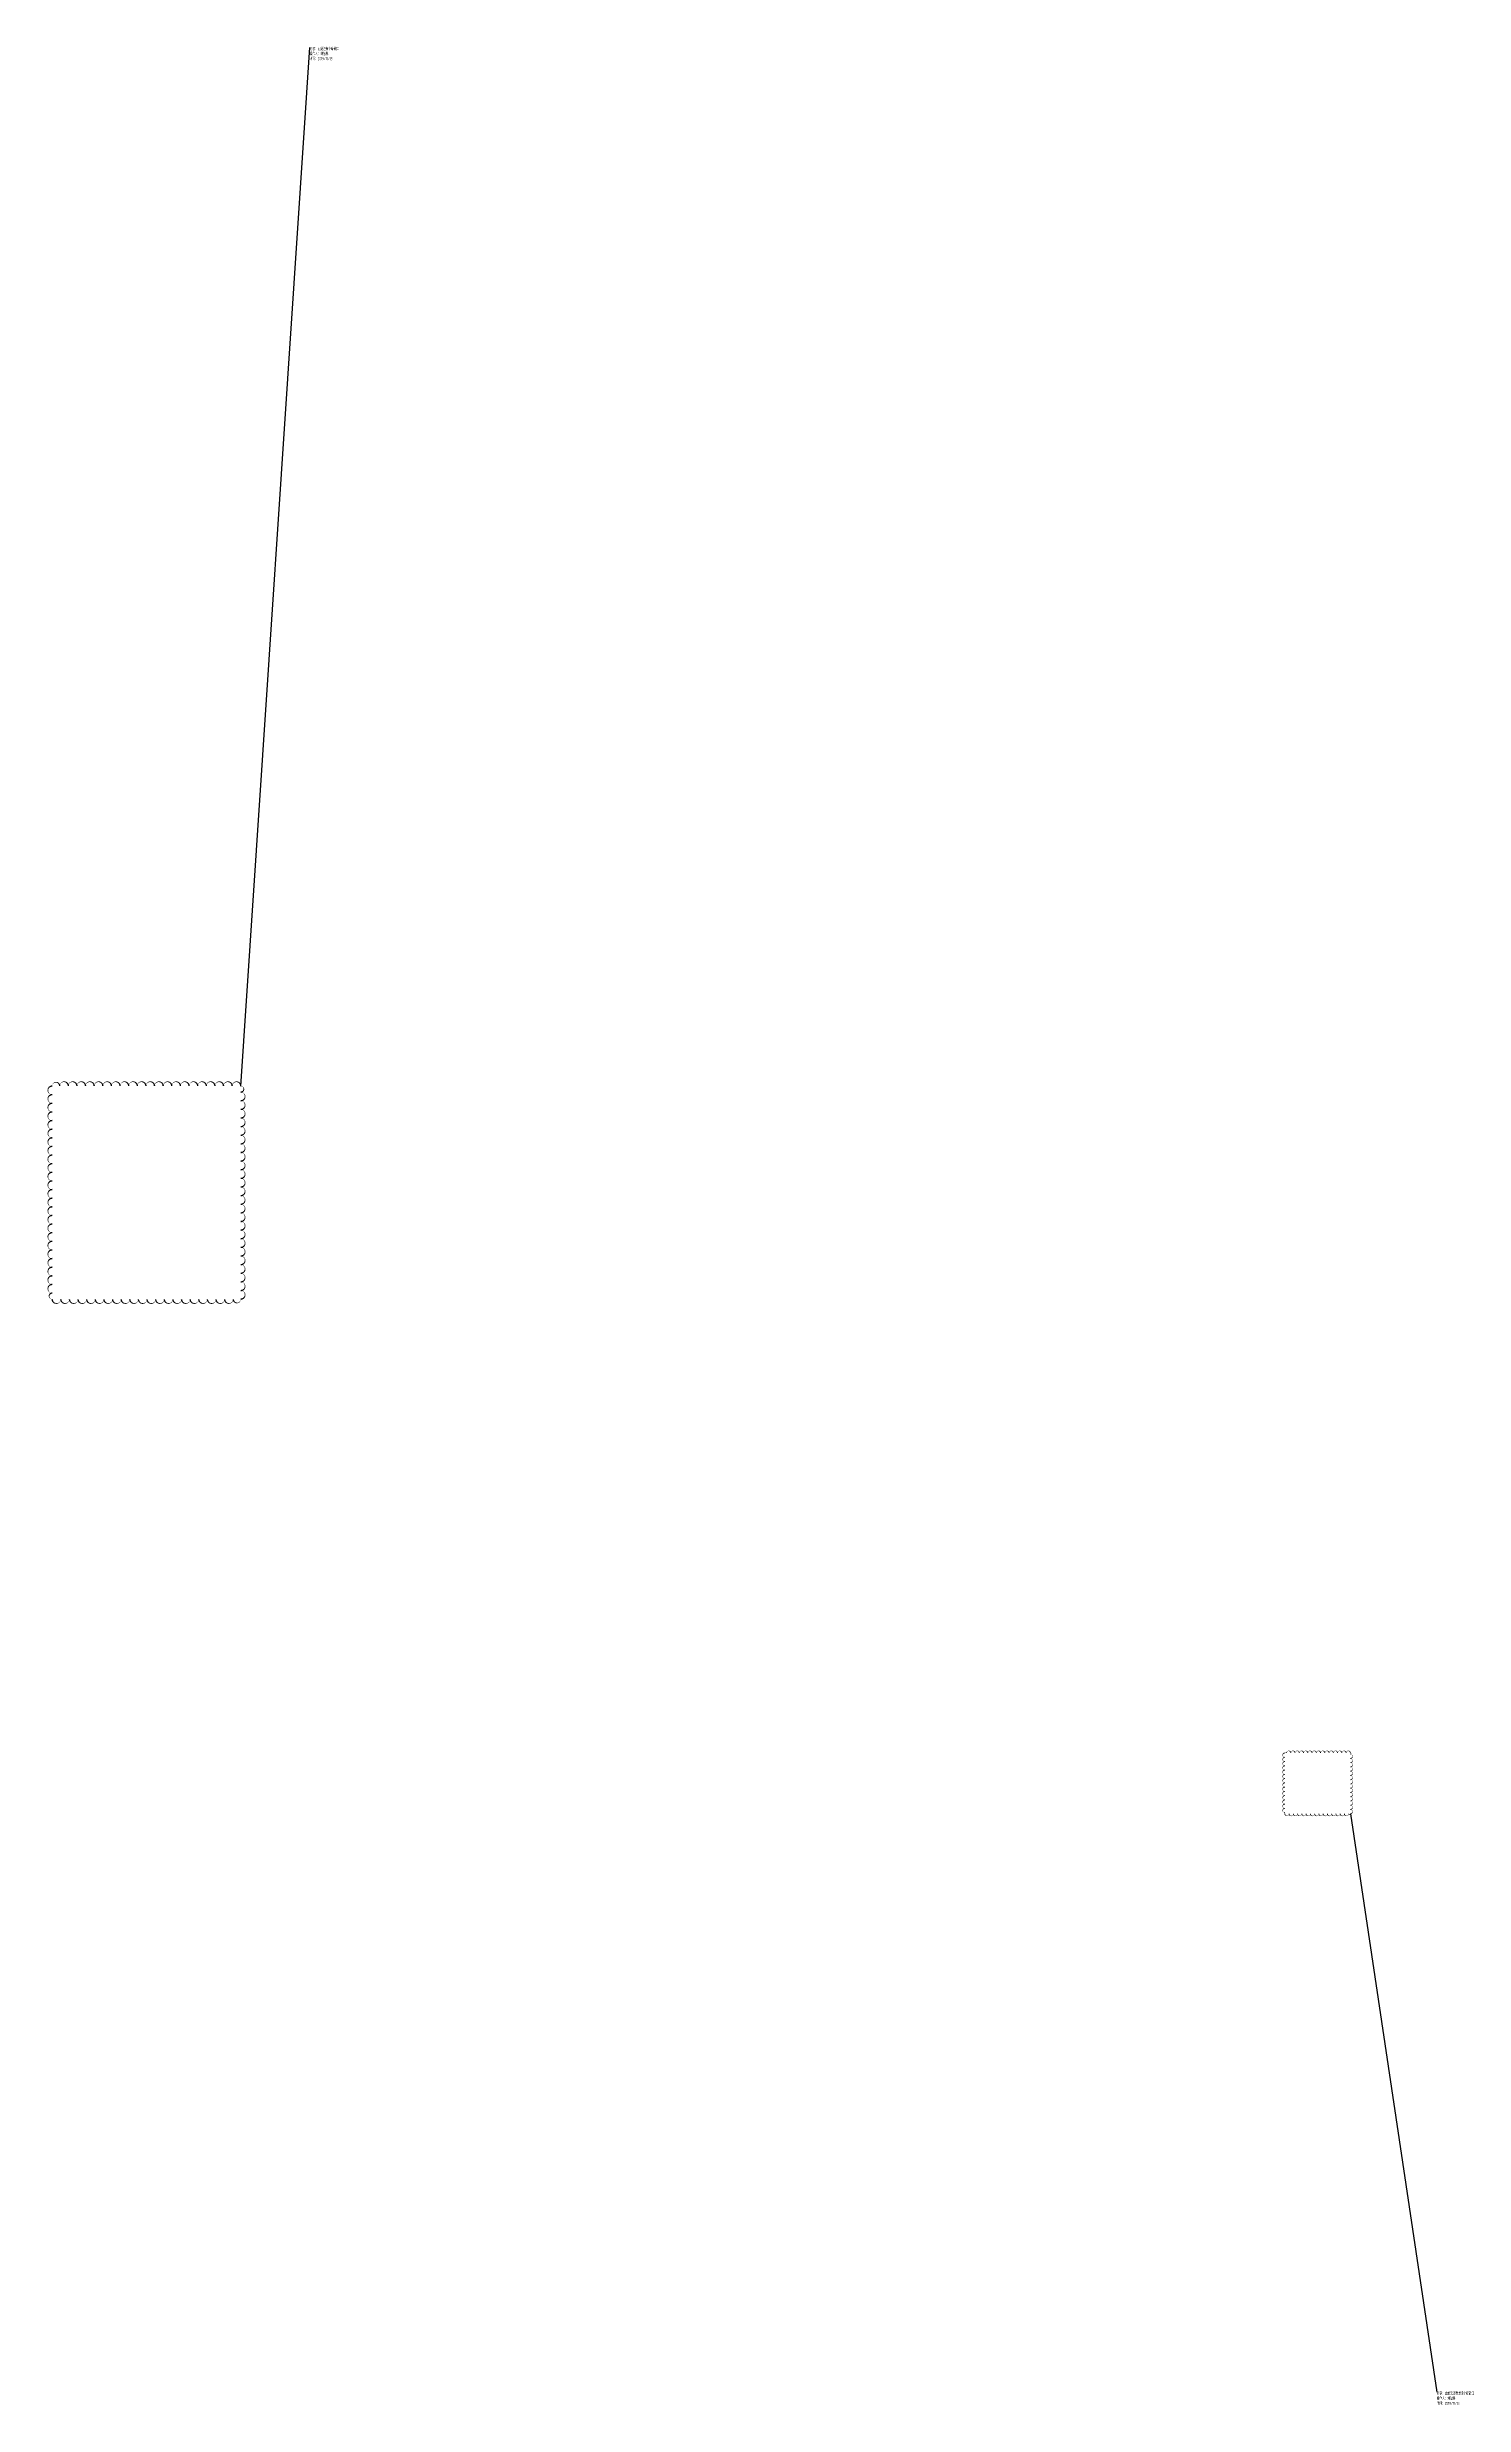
# Model space of a CAD drawing. Extents: x -675211 to 2300048, y 84675 to 2241458.
# Drawn here: x 632719 to 729115, y 1044298 to 1204681 of the extents above; entities that cross this region are included whole.
import ezdxf

# ---------------------------------------------------------------- set-up
doc = ezdxf.new("R2010")
doc.units = 0
doc.header["$LTSCALE"] = 1000
doc.header["$MEASUREMENT"] = 0
doc.layers.add('fault', color=10, linetype='CONTINUOUS')
doc.styles.add('TH-STYLE3', font='tssdeng.shx', dxfattribs={"width": 0.7, "bigfont": 'tssdchn.shx'})

msp = doc.modelspace()

# ---------------------------------------------------------------- linework, layer by layer
at = {"layer": 'fault'}
for p, q in [((645894, 1134010), (650584, 1204658)), ((721394, 1084504), (727269, 1045165))]:
    msp.add_line(p, q, dxfattribs=at)
for points in [[(633061, 1134010, 98.2, 1, 1), (633061, 1133423, 98.2, 1, 1), (633061, 1132837, 98.2, 1, 1), (633061, 1132250, 98.2, 1, 1), (633061, 1131663, 98.2, 1, 1), (633061, 1131076, 98.2, 1, 1), (633061, 1130490, 98.2, 1, 1), (633061, 1129903, 98.2, 1, 1), (633061, 1129316, 98.2, 1, 1), (633061, 1128729, 98.2, 1, 1), (633061, 1128143, 98.2, 1, 1), (633061, 1127556, 98.2, 1, 1), (633061, 1126969, 98.2, 1, 1), (633061, 1126382, 98.2, 1, 1), (633061, 1125796, 98.2, 1, 1), (633061, 1125209, 98.2, 1, 1), (633061, 1124622, 98.2, 1, 1), (633061, 1124036, 98.2, 1, 1), (633061, 1123449, 98.2, 1, 1), (633061, 1122862, 98.2, 1, 1), (633061, 1122275, 98.2, 1, 1), (633061, 1121689, 98.2, 1, 1), (633061, 1121102, 98.2, 1, 1), (633061, 1120515, 98.2, 1, 1), (633061, 1119928, 98.2, 1, 1), (633061, 1119512, 98.2, 1, 1), (633648, 1119512, 98.2, 1, 1), (634235, 1119512, 98.2, 1, 1), (634821, 1119512, 98.2, 1, 1), (635408, 1119512, 98.2, 1, 1), (635995, 1119512, 98.2, 1, 1), (636582, 1119512, 98.2, 1, 1), (637168, 1119512, 98.2, 1, 1), (637755, 1119512, 98.2, 1, 1), (638342, 1119512, 98.2, 1, 1), (638928, 1119512, 98.2, 1, 1), (639515, 1119512, 98.2, 1, 1), (640102, 1119512, 98.2, 1, 1), (640689, 1119512, 98.2, 1, 1), (641275, 1119512, 98.2, 1, 1), (641862, 1119512, 98.2, 1, 1), (642449, 1119512, 98.2, 1, 1), (643036, 1119512, 98.2, 1, 1), (643622, 1119512, 98.2, 1, 1), (644209, 1119512, 98.2, 1, 1), (644796, 1119512, 98.2, 1, 1), (645383, 1119512, 98.2, 1, 1), (645894, 1119512, 98.2, 1, 1), (645894, 1120098, 98.2, 1, 1), (645894, 1120685, 98.2, 1, 1), (645894, 1121272, 98.2, 1, 1), (645894, 1121858, 98.2, 1, 1), (645894, 1122445, 98.2, 1, 1), (645894, 1123032, 98.2, 1, 1), (645894, 1123619, 98.2, 1, 1), (645894, 1124205, 98.2, 1, 1), (645894, 1124792, 98.2, 1, 1), (645894, 1125379, 98.2, 1, 1), (645894, 1125966, 98.2, 1, 1), (645894, 1126552, 98.2, 1, 1), (645894, 1127139, 98.2, 1, 1), (645894, 1127726, 98.2, 1, 1), (645894, 1128313, 98.2, 1, 1), (645894, 1128899, 98.2, 1, 1), (645894, 1129486, 98.2, 1, 1), (645894, 1130073, 98.2, 1, 1), (645894, 1130659, 98.2, 1, 1), (645894, 1131246, 98.2, 1, 1), (645894, 1131833, 98.2, 1, 1), (645894, 1132420, 98.2, 1, 1), (645894, 1133006, 98.2, 1, 1), (645894, 1133593, 98.2, 1, 1), (645894, 1134010, 98.2, 1, 1), (645308, 1134010, 98.2, 1, 1), (644721, 1134010, 98.2, 1, 1), (644134, 1134010, 98.2, 1, 1), (643547, 1134010, 98.2, 1, 1), (642961, 1134010, 98.2, 1, 1), (642374, 1134010, 98.2, 1, 1), (641787, 1134010, 98.2, 1, 1), (641200, 1134010, 98.2, 1, 1), (640614, 1134010, 98.2, 1, 1), (640027, 1134010, 98.2, 1, 1), (639440, 1134010, 98.2, 1, 1), (638854, 1134010, 98.2, 1, 1), (638267, 1134010, 98.2, 1, 1), (637680, 1134010, 98.2, 1, 1), (637093, 1134010, 98.2, 1, 1), (636507, 1134010, 98.2, 1, 1), (635920, 1134010, 98.2, 1, 1), (635333, 1134010, 98.2, 1, 1), (634746, 1134010, 98.2, 1, 1), (634160, 1134010, 98.2, 1, 1), (633573, 1134010, 98.2, 1, 1)], [(716934, 1088640, 61.8, 1, 1), (716934, 1088350, 61.8, 1, 1), (716934, 1088060, 61.8, 1, 1), (716934, 1087771, 61.8, 1, 1), (716934, 1087481, 61.8, 1, 1), (716934, 1087191, 61.8, 1, 1), (716934, 1086902, 61.8, 1, 1), (716934, 1086612, 61.8, 1, 1), (716934, 1086323, 61.8, 1, 1), (716934, 1086033, 61.8, 1, 1), (716934, 1085743, 61.8, 1, 1), (716934, 1085454, 61.8, 1, 1), (716934, 1085164, 61.8, 1, 1), (716934, 1084874, 61.8, 1, 1), (716934, 1084585, 61.8, 1, 1), (716934, 1084504, 61.8, 1, 1), (717223, 1084504, 61.8, 1, 1), (717513, 1084504, 61.8, 1, 1), (717803, 1084504, 61.8, 1, 1), (718092, 1084504, 61.8, 1, 1), (718382, 1084504, 61.8, 1, 1), (718671, 1084504, 61.8, 1, 1), (718961, 1084504, 61.8, 1, 1), (719251, 1084504, 61.8, 1, 1), (719540, 1084504, 61.8, 1, 1), (719830, 1084504, 61.8, 1, 1), (720120, 1084504, 61.8, 1, 1), (720409, 1084504, 61.8, 1, 1), (720699, 1084504, 61.8, 1, 1), (720989, 1084504, 61.8, 1, 1), (721278, 1084504, 61.8, 1, 1), (721394, 1084504, 61.8, 1, 1), (721394, 1084794, 61.8, 1, 1), (721394, 1085083, 61.8, 1, 1), (721394, 1085373, 61.8, 1, 1), (721394, 1085663, 61.8, 1, 1), (721394, 1085952, 61.8, 1, 1), (721394, 1086242, 61.8, 1, 1), (721394, 1086531, 61.8, 1, 1), (721394, 1086821, 61.8, 1, 1), (721394, 1087111, 61.8, 1, 1), (721394, 1087400, 61.8, 1, 1), (721394, 1087690, 61.8, 1, 1), (721394, 1087980, 61.8, 1, 1), (721394, 1088269, 61.8, 1, 1), (721394, 1088559, 61.8, 1, 1), (721394, 1088640, 61.8, 1, 1), (721104, 1088640, 61.8, 1, 1), (720815, 1088640, 61.8, 1, 1), (720525, 1088640, 61.8, 1, 1), (720235, 1088640, 61.8, 1, 1), (719946, 1088640, 61.8, 1, 1), (719656, 1088640, 61.8, 1, 1), (719366, 1088640, 61.8, 1, 1), (719077, 1088640, 61.8, 1, 1), (718787, 1088640, 61.8, 1, 1), (718497, 1088640, 61.8, 1, 1), (718208, 1088640, 61.8, 1, 1), (717918, 1088640, 61.8, 1, 1), (717628, 1088640, 61.8, 1, 1), (717339, 1088640, 61.8, 1, 1), (717049, 1088640, 61.8, 1, 1)]]:
    msp.add_lwpolyline(points, format="xyseb", close=True, dxfattribs=at)

# ---------------------------------------------------------------- texts
at = {"layer": 'fault', "char_height": 200, "width": 5000, "attachment_point": 1, "style": 'TH-STYLE3'}
for s, insert in [('内容：此处还有个疏散口^M^J操作人：刘智科^M^J时间：2019/11/15', (650584, 1204658)), ('内容：此单元还需增设个疏散口^M^J操作人：刘智科^M^J时间：2019/11/15', (727269, 1045165))]:
    msp.add_mtext(s, dxfattribs=dict(at, insert=insert))

doc.saveas('drawing.dxf')
